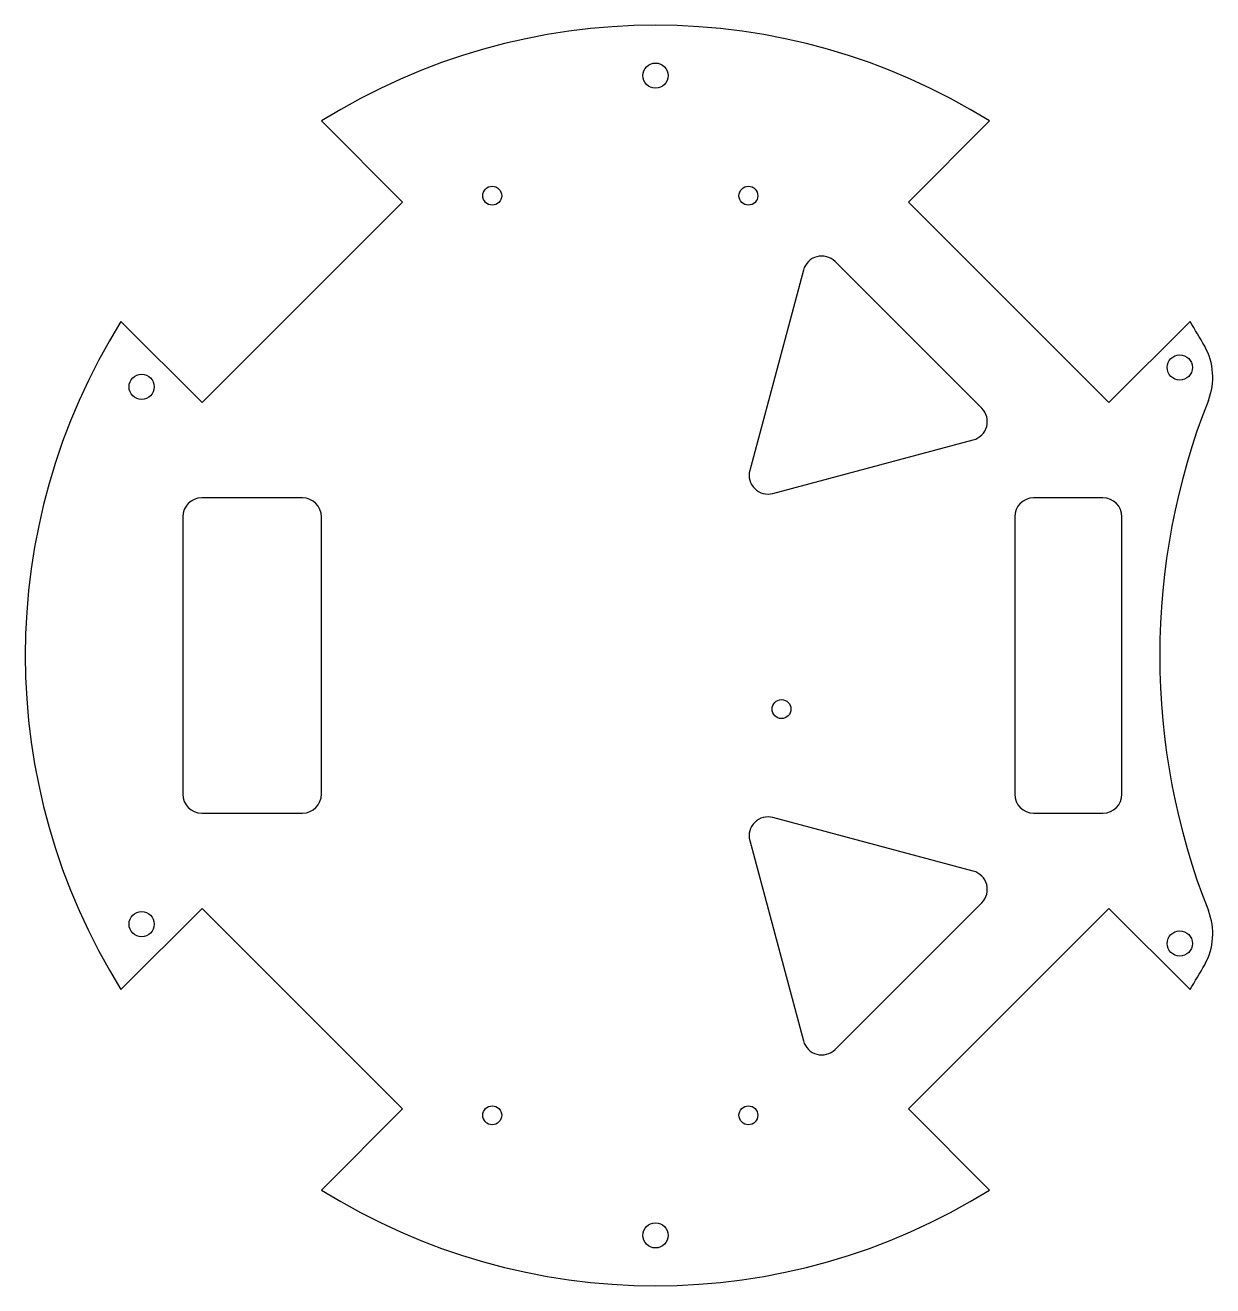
# Model space of a CAD drawing. Header units: millimetres. Extents: x -100 to 88, y -100 to 100.
import ezdxf

# ---------------------------------------------------------------- set-up
doc = ezdxf.new("R2010")
doc.units = ezdxf.units.MM

msp = doc.modelspace()

# ---------------------------------------------------------------- linework, layer by layer
at = {"color": 7, "linetype": 'Continuous', "lineweight": 25}
for p, q in [((-40.12, 71.94), (-52.99, 84.81)), ((52.99, 84.81), (40.12, 71.94)), ((-71.94, 40.12), (-40.12, 71.94)), ((40.12, 71.94), (71.94, 40.12)), ((51.77, 39.24), (28.5, 62.51)), ((23.48, 61.16), (14.96, 29.37)), ((-84.81, 52.99), (-71.94, 40.12)), ((71.94, 40.12), (84.81, 52.99)), ((18.64, 25.7), (50.42, 34.22)), ((-56, 25), (-72, 25)), ((71, 25), (60, 25)), ((-75, 22), (-75, -22)), ((-53, -22), (-53, 22)), ((57, 22), (57, -22)), ((74, -22), (74, 22)), ((-72, -25), (-56, -25)), ((50.42, -34.22), (18.64, -25.7)), ((60, -25), (71, -25)), ((14.96, -29.37), (23.48, -61.16)), ((28.5, -62.51), (51.77, -39.24)), ((-71.94, -40.12), (-84.81, -52.99)), ((-40.12, -71.94), (-71.94, -40.12)), ((71.94, -40.12), (40.12, -71.94)), ((84.81, -52.99), (71.94, -40.12)), ((-52.99, -84.81), (-40.12, -71.94)), ((40.12, -71.94), (52.99, -84.81))]:
    msp.add_line(p, q, dxfattribs=at)
for centre, radius in [((0, 92), 2), ((-25.9, 72.95), 1.5), ((14.74, 72.95), 1.5), ((83.18, 45.7), 2), ((-81.53, 42.63), 2), ((20, -8.5), 1.5), ((-81.53, -42.63), 2), ((83.18, -45.7), 2), ((-25.9, -72.95), 1.5), ((14.74, -72.95), 1.5), ((0, -92), 2)]:
    msp.add_circle(centre, radius, dxfattribs=at)
for centre, radius, start, end in [((0, 0), 100, 58.0029, 121.9971), ((26.38, 60.38), 3, 45, 165), ((0, 0), 100, 148.0029, 211.9971), ((0, 0), 100, 29.3847, 31.9971), ((78.42, 44.16), 10, 338.4075, 29.3847), ((190, 0), 110, 158.4075, 201.5925), ((49.65, 37.11), 3, 285, 45), ((17.86, 28.6), 3, 165, 285), ((-72, 22), 3, 90, 180), ((-56, 22), 3, 0, 90), ((60, 22), 3, 90, 180), ((71, 22), 3, 0, 90), ((-72, -22), 3, 180, 270), ((-56, -22), 3, 270, 0), ((60, -22), 3, 180, 270), ((71, -22), 3, 270, 0), ((17.86, -28.6), 3, 75, 195), ((49.65, -37.11), 3, 315, 75), ((78.42, -44.16), 10, 330.6153, 21.5925), ((0, 0), 100, 328.0029, 330.6153), ((26.38, -60.38), 3, 195, 315), ((0, 0), 100, 238.0029, 301.9971)]:
    msp.add_arc(centre, radius, start, end, dxfattribs=at)

doc.saveas('drawing.dxf')
